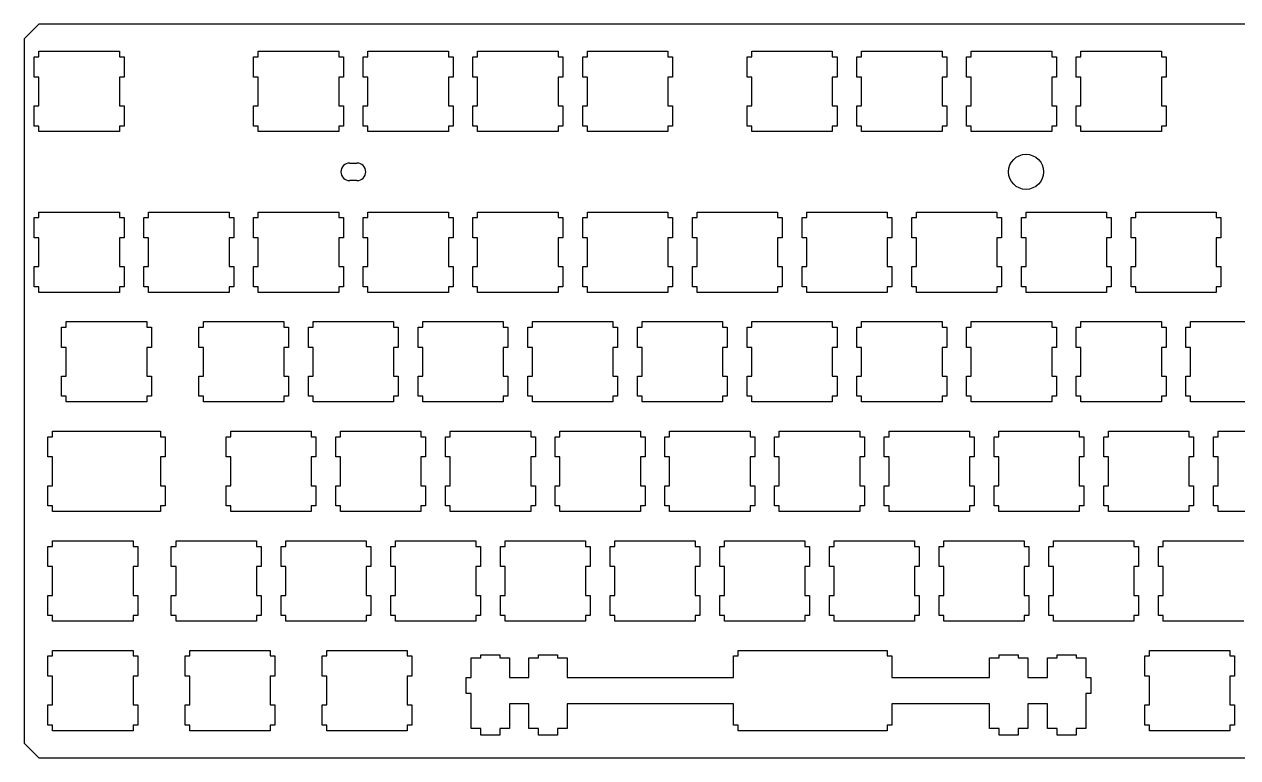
# Model space of a CAD drawing. Header units: inches. Extents: x -0.4 to 13.3, y 12 to 17.
# Drawn here: x -0.38 to 7.92, y 11.98 to 17 of the extents above; entities that cross this region are included whole.
import ezdxf

# ---------------------------------------------------------------- set-up
doc = ezdxf.new("R2010")
doc.units = ezdxf.units.IN
doc.layers.add('BLACK', color=1, linetype='CONTINUOUS')

msp = doc.modelspace()

# ---------------------------------------------------------------- linework, layer by layer
at = {"layer": 'BLACK'}
for p, q in [((-0.275, 16.995), (-0.375, 16.895)), ((13.225, 16.995), (-0.275, 16.995)), ((-0.375, 16.895), (-0.375, 12.075)), ((-0.307, 16.6336), (-0.307, 16.7714)), ((-0.307, 16.7714), (-0.275, 16.7714)), ((-0.275, 16.81), (0.275, 16.81)), ((-0.275, 16.7714), (-0.275, 16.81)), ((0.275, 16.81), (0.275, 16.7714)), ((0.275, 16.7714), (0.307, 16.7714)), ((0.307, 16.7714), (0.307, 16.6336)), ((1.193, 16.6336), (1.193, 16.7714)), ((1.193, 16.7714), (1.225, 16.7714)), ((1.225, 16.81), (1.775, 16.81)), ((1.225, 16.7714), (1.225, 16.81)), ((1.775, 16.81), (1.775, 16.7714)), ((1.775, 16.7714), (1.807, 16.7714)), ((1.807, 16.7714), (1.807, 16.6336)), ((1.943, 16.6336), (1.943, 16.7714)), ((1.943, 16.7714), (1.975, 16.7714)), ((1.975, 16.81), (2.525, 16.81)), ((1.975, 16.7714), (1.975, 16.81)), ((2.525, 16.81), (2.525, 16.7714)), ((2.525, 16.7714), (2.557, 16.7714)), ((2.557, 16.7714), (2.557, 16.6336)), ((2.693, 16.6336), (2.693, 16.7714)), ((2.693, 16.7714), (2.725, 16.7714)), ((2.725, 16.81), (3.275, 16.81)), ((2.725, 16.7714), (2.725, 16.81)), ((3.275, 16.81), (3.275, 16.7714)), ((3.275, 16.7714), (3.307, 16.7714)), ((3.307, 16.7714), (3.307, 16.6336)), ((3.443, 16.6336), (3.443, 16.7714)), ((3.443, 16.7714), (3.475, 16.7714)), ((3.475, 16.81), (4.025, 16.81)), ((3.475, 16.7714), (3.475, 16.81)), ((4.025, 16.81), (4.025, 16.7714)), ((4.025, 16.7714), (4.057, 16.7714)), ((4.057, 16.7714), (4.057, 16.6336)), ((4.568, 16.6336), (4.568, 16.7714)), ((4.568, 16.7714), (4.6, 16.7714)), ((4.6, 16.81), (5.15, 16.81)), ((4.6, 16.7714), (4.6, 16.81)), ((5.15, 16.81), (5.15, 16.7714)), ((5.15, 16.7714), (5.182, 16.7714)), ((5.182, 16.7714), (5.182, 16.6336)), ((5.318, 16.6336), (5.318, 16.7714)), ((5.318, 16.7714), (5.35, 16.7714)), ((5.35, 16.81), (5.9, 16.81)), ((5.35, 16.7714), (5.35, 16.81)), ((5.9, 16.81), (5.9, 16.7714)), ((5.9, 16.7714), (5.932, 16.7714)), ((5.932, 16.7714), (5.932, 16.6336)), ((6.068, 16.6336), (6.068, 16.7714)), ((6.068, 16.7714), (6.1, 16.7714)), ((6.1, 16.81), (6.65, 16.81)), ((6.1, 16.7714), (6.1, 16.81)), ((6.65, 16.81), (6.65, 16.7714)), ((6.65, 16.7714), (6.682, 16.7714)), ((6.682, 16.7714), (6.682, 16.6336)), ((6.818, 16.6336), (6.818, 16.7714)), ((6.818, 16.7714), (6.85, 16.7714)), ((6.85, 16.81), (7.4, 16.81)), ((6.85, 16.7714), (6.85, 16.81)), ((7.4, 16.81), (7.4, 16.7714)), ((7.4, 16.7714), (7.432, 16.7714)), ((7.432, 16.7714), (7.432, 16.6336)), ((-0.275, 16.6336), (-0.307, 16.6336)), ((-0.275, 16.4364), (-0.275, 16.6336)), ((0.307, 16.6336), (0.275, 16.6336)), ((0.275, 16.6336), (0.275, 16.4364)), ((1.225, 16.6336), (1.193, 16.6336)), ((1.225, 16.4364), (1.225, 16.6336)), ((1.807, 16.6336), (1.775, 16.6336)), ((1.775, 16.6336), (1.775, 16.4364)), ((1.975, 16.6336), (1.943, 16.6336)), ((1.975, 16.4364), (1.975, 16.6336)), ((2.557, 16.6336), (2.525, 16.6336)), ((2.525, 16.6336), (2.525, 16.4364)), ((2.725, 16.6336), (2.693, 16.6336)), ((2.725, 16.4364), (2.725, 16.6336)), ((3.307, 16.6336), (3.275, 16.6336)), ((3.275, 16.6336), (3.275, 16.4364)), ((3.475, 16.6336), (3.443, 16.6336)), ((3.475, 16.4364), (3.475, 16.6336)), ((4.057, 16.6336), (4.025, 16.6336)), ((4.025, 16.6336), (4.025, 16.4364)), ((4.6, 16.6336), (4.568, 16.6336)), ((4.6, 16.4364), (4.6, 16.6336)), ((5.182, 16.6336), (5.15, 16.6336)), ((5.15, 16.6336), (5.15, 16.4364)), ((5.35, 16.6336), (5.318, 16.6336)), ((5.35, 16.4364), (5.35, 16.6336)), ((5.932, 16.6336), (5.9, 16.6336)), ((5.9, 16.6336), (5.9, 16.4364)), ((6.1, 16.6336), (6.068, 16.6336)), ((6.1, 16.4364), (6.1, 16.6336)), ((6.682, 16.6336), (6.65, 16.6336)), ((6.65, 16.6336), (6.65, 16.4364)), ((6.85, 16.6336), (6.818, 16.6336)), ((6.85, 16.4364), (6.85, 16.6336)), ((7.432, 16.6336), (7.4, 16.6336)), ((7.4, 16.6336), (7.4, 16.4364)), ((-0.307, 16.2986), (-0.307, 16.4364)), ((-0.307, 16.4364), (-0.275, 16.4364)), ((0.275, 16.4364), (0.307, 16.4364)), ((0.307, 16.4364), (0.307, 16.2986)), ((1.193, 16.2986), (1.193, 16.4364)), ((1.193, 16.4364), (1.225, 16.4364)), ((1.775, 16.4364), (1.807, 16.4364)), ((1.807, 16.4364), (1.807, 16.2986)), ((1.943, 16.2986), (1.943, 16.4364)), ((1.943, 16.4364), (1.975, 16.4364)), ((2.525, 16.4364), (2.557, 16.4364)), ((2.557, 16.4364), (2.557, 16.2986)), ((2.693, 16.2986), (2.693, 16.4364)), ((2.693, 16.4364), (2.725, 16.4364)), ((3.275, 16.4364), (3.307, 16.4364)), ((3.307, 16.4364), (3.307, 16.2986)), ((3.443, 16.2986), (3.443, 16.4364)), ((3.443, 16.4364), (3.475, 16.4364)), ((4.025, 16.4364), (4.057, 16.4364)), ((4.057, 16.4364), (4.057, 16.2986)), ((4.568, 16.2986), (4.568, 16.4364)), ((4.568, 16.4364), (4.6, 16.4364)), ((5.15, 16.4364), (5.182, 16.4364)), ((5.182, 16.4364), (5.182, 16.2986)), ((5.318, 16.2986), (5.318, 16.4364)), ((5.318, 16.4364), (5.35, 16.4364)), ((5.9, 16.4364), (5.932, 16.4364)), ((5.932, 16.4364), (5.932, 16.2986)), ((6.068, 16.2986), (6.068, 16.4364)), ((6.068, 16.4364), (6.1, 16.4364)), ((6.65, 16.4364), (6.682, 16.4364)), ((6.682, 16.4364), (6.682, 16.2986)), ((6.818, 16.2986), (6.818, 16.4364)), ((6.818, 16.4364), (6.85, 16.4364)), ((7.4, 16.4364), (7.432, 16.4364)), ((7.432, 16.4364), (7.432, 16.2986)), ((-0.275, 16.2986), (-0.307, 16.2986)), ((-0.275, 16.26), (-0.275, 16.2986)), ((0.307, 16.2986), (0.275, 16.2986)), ((0.275, 16.2986), (0.275, 16.26)), ((1.225, 16.2986), (1.193, 16.2986)), ((1.225, 16.26), (1.225, 16.2986)), ((1.807, 16.2986), (1.775, 16.2986)), ((1.775, 16.2986), (1.775, 16.26)), ((1.975, 16.2986), (1.943, 16.2986)), ((1.975, 16.26), (1.975, 16.2986)), ((2.557, 16.2986), (2.525, 16.2986)), ((2.525, 16.2986), (2.525, 16.26)), ((2.725, 16.2986), (2.693, 16.2986)), ((2.725, 16.26), (2.725, 16.2986)), ((3.307, 16.2986), (3.275, 16.2986)), ((3.275, 16.2986), (3.275, 16.26)), ((3.475, 16.2986), (3.443, 16.2986)), ((3.475, 16.26), (3.475, 16.2986)), ((4.057, 16.2986), (4.025, 16.2986)), ((4.025, 16.2986), (4.025, 16.26)), ((4.6, 16.2986), (4.568, 16.2986)), ((4.6, 16.26), (4.6, 16.2986)), ((5.182, 16.2986), (5.15, 16.2986)), ((5.15, 16.2986), (5.15, 16.26)), ((5.35, 16.2986), (5.318, 16.2986)), ((5.35, 16.26), (5.35, 16.2986)), ((5.932, 16.2986), (5.9, 16.2986)), ((5.9, 16.2986), (5.9, 16.26)), ((6.1, 16.2986), (6.068, 16.2986)), ((6.1, 16.26), (6.1, 16.2986)), ((6.682, 16.2986), (6.65, 16.2986)), ((6.65, 16.2986), (6.65, 16.26)), ((6.85, 16.2986), (6.818, 16.2986)), ((6.85, 16.26), (6.85, 16.2986)), ((7.432, 16.2986), (7.4, 16.2986)), ((7.4, 16.2986), (7.4, 16.26)), ((0.275, 16.26), (-0.275, 16.26)), ((1.775, 16.26), (1.225, 16.26)), ((2.525, 16.26), (1.975, 16.26)), ((3.275, 16.26), (2.725, 16.26)), ((4.025, 16.26), (3.475, 16.26)), ((5.15, 16.26), (4.6, 16.26)), ((5.9, 16.26), (5.35, 16.26)), ((6.65, 16.26), (6.1, 16.26)), ((7.4, 16.26), (6.85, 16.26)), ((1.85, 16.045), (1.9, 16.045)), ((1.9, 15.925), (1.85, 15.925)), ((-0.275, 15.71), (0.275, 15.71)), ((-0.275, 15.6714), (-0.275, 15.71)), ((0.275, 15.71), (0.275, 15.6714)), ((0.475, 15.71), (1.025, 15.71)), ((0.475, 15.6714), (0.475, 15.71)), ((1.025, 15.71), (1.025, 15.6714)), ((1.225, 15.71), (1.775, 15.71)), ((1.225, 15.6714), (1.225, 15.71)), ((1.775, 15.71), (1.775, 15.6714)), ((1.975, 15.71), (2.525, 15.71)), ((1.975, 15.6714), (1.975, 15.71)), ((2.525, 15.71), (2.525, 15.6714)), ((2.725, 15.6714), (2.725, 15.71)), ((2.725, 15.71), (3.275, 15.71)), ((3.275, 15.71), (3.275, 15.6714)), ((3.475, 15.6714), (3.475, 15.71)), ((3.475, 15.71), (4.025, 15.71)), ((4.025, 15.71), (4.025, 15.6714)), ((4.225, 15.71), (4.775, 15.71)), ((4.225, 15.6714), (4.225, 15.71)), ((4.775, 15.71), (4.775, 15.6714)), ((4.975, 15.71), (5.525, 15.71)), ((4.975, 15.6714), (4.975, 15.71)), ((5.525, 15.71), (5.525, 15.6714)), ((5.725, 15.71), (6.275, 15.71)), ((5.725, 15.6714), (5.725, 15.71)), ((6.275, 15.71), (6.275, 15.6714)), ((6.475, 15.71), (7.025, 15.71)), ((6.475, 15.6714), (6.475, 15.71)), ((7.025, 15.71), (7.025, 15.6714)), ((7.225, 15.71), (7.775, 15.71)), ((7.225, 15.6714), (7.225, 15.71)), ((7.775, 15.71), (7.775, 15.6714)), ((-0.307, 15.5336), (-0.307, 15.6714)), ((-0.307, 15.6714), (-0.275, 15.6714)), ((0.275, 15.6714), (0.307, 15.6714)), ((0.307, 15.6714), (0.307, 15.5336)), ((0.443, 15.5336), (0.443, 15.6714)), ((0.443, 15.6714), (0.475, 15.6714)), ((1.025, 15.6714), (1.057, 15.6714)), ((1.057, 15.6714), (1.057, 15.5336)), ((1.193, 15.5336), (1.193, 15.6714)), ((1.193, 15.6714), (1.225, 15.6714)), ((1.775, 15.6714), (1.807, 15.6714)), ((1.807, 15.6714), (1.807, 15.5336)), ((1.943, 15.5336), (1.943, 15.6714)), ((1.943, 15.6714), (1.975, 15.6714)), ((2.525, 15.6714), (2.557, 15.6714)), ((2.557, 15.6714), (2.557, 15.5336)), ((2.693, 15.5336), (2.693, 15.6714)), ((2.693, 15.6714), (2.725, 15.6714)), ((3.275, 15.6714), (3.307, 15.6714)), ((3.307, 15.6714), (3.307, 15.5336)), ((3.443, 15.5336), (3.443, 15.6714)), ((3.443, 15.6714), (3.475, 15.6714)), ((4.025, 15.6714), (4.057, 15.6714)), ((4.057, 15.6714), (4.057, 15.5336)), ((4.193, 15.5336), (4.193, 15.6714)), ((4.193, 15.6714), (4.225, 15.6714)), ((4.775, 15.6714), (4.807, 15.6714)), ((4.807, 15.6714), (4.807, 15.5336)), ((4.943, 15.5336), (4.943, 15.6714)), ((4.943, 15.6714), (4.975, 15.6714)), ((5.525, 15.6714), (5.557, 15.6714)), ((5.557, 15.6714), (5.557, 15.5336)), ((5.693, 15.5336), (5.693, 15.6714)), ((5.693, 15.6714), (5.725, 15.6714)), ((6.275, 15.6714), (6.307, 15.6714)), ((6.307, 15.6714), (6.307, 15.5336)), ((6.443, 15.5336), (6.443, 15.6714)), ((6.443, 15.6714), (6.475, 15.6714)), ((7.025, 15.6714), (7.057, 15.6714)), ((7.057, 15.6714), (7.057, 15.5336)), ((7.193, 15.5336), (7.193, 15.6714)), ((7.193, 15.6714), (7.225, 15.6714)), ((7.775, 15.6714), (7.807, 15.6714)), ((7.807, 15.6714), (7.807, 15.5336)), ((-0.275, 15.5336), (-0.307, 15.5336)), ((-0.275, 15.3364), (-0.275, 15.5336)), ((0.307, 15.5336), (0.275, 15.5336)), ((0.275, 15.5336), (0.275, 15.3364)), ((0.475, 15.5336), (0.443, 15.5336)), ((0.475, 15.3364), (0.475, 15.5336)), ((1.057, 15.5336), (1.025, 15.5336)), ((1.025, 15.5336), (1.025, 15.3364)), ((1.225, 15.5336), (1.193, 15.5336)), ((1.225, 15.3364), (1.225, 15.5336)), ((1.807, 15.5336), (1.775, 15.5336)), ((1.775, 15.5336), (1.775, 15.3364)), ((1.975, 15.5336), (1.943, 15.5336)), ((1.975, 15.3364), (1.975, 15.5336)), ((2.557, 15.5336), (2.525, 15.5336)), ((2.525, 15.5336), (2.525, 15.3364)), ((2.725, 15.5336), (2.693, 15.5336)), ((2.725, 15.3364), (2.725, 15.5336)), ((3.307, 15.5336), (3.275, 15.5336)), ((3.275, 15.5336), (3.275, 15.3364)), ((3.475, 15.5336), (3.443, 15.5336)), ((3.475, 15.3364), (3.475, 15.5336)), ((4.057, 15.5336), (4.025, 15.5336)), ((4.025, 15.5336), (4.025, 15.3364)), ((4.225, 15.5336), (4.193, 15.5336)), ((4.225, 15.3364), (4.225, 15.5336)), ((4.807, 15.5336), (4.775, 15.5336)), ((4.775, 15.5336), (4.775, 15.3364)), ((4.975, 15.5336), (4.943, 15.5336)), ((4.975, 15.3364), (4.975, 15.5336)), ((5.557, 15.5336), (5.525, 15.5336)), ((5.525, 15.5336), (5.525, 15.3364)), ((5.725, 15.5336), (5.693, 15.5336)), ((5.725, 15.3364), (5.725, 15.5336)), ((6.307, 15.5336), (6.275, 15.5336)), ((6.275, 15.5336), (6.275, 15.3364)), ((6.475, 15.5336), (6.443, 15.5336)), ((6.475, 15.3364), (6.475, 15.5336)), ((7.057, 15.5336), (7.025, 15.5336)), ((7.025, 15.5336), (7.025, 15.3364)), ((7.225, 15.5336), (7.193, 15.5336)), ((7.225, 15.3364), (7.225, 15.5336)), ((7.807, 15.5336), (7.775, 15.5336)), ((7.775, 15.5336), (7.775, 15.3364)), ((-0.307, 15.1986), (-0.307, 15.3364)), ((-0.307, 15.3364), (-0.275, 15.3364)), ((0.275, 15.3364), (0.307, 15.3364)), ((0.307, 15.3364), (0.307, 15.1986)), ((0.443, 15.1986), (0.443, 15.3364)), ((0.443, 15.3364), (0.475, 15.3364)), ((1.025, 15.3364), (1.057, 15.3364)), ((1.057, 15.3364), (1.057, 15.1986)), ((1.193, 15.1986), (1.193, 15.3364)), ((1.193, 15.3364), (1.225, 15.3364)), ((1.775, 15.3364), (1.807, 15.3364)), ((1.807, 15.3364), (1.807, 15.1986)), ((1.943, 15.1986), (1.943, 15.3364)), ((1.943, 15.3364), (1.975, 15.3364)), ((2.525, 15.3364), (2.557, 15.3364)), ((2.557, 15.3364), (2.557, 15.1986)), ((2.693, 15.1986), (2.693, 15.3364)), ((2.693, 15.3364), (2.725, 15.3364)), ((3.275, 15.3364), (3.307, 15.3364)), ((3.307, 15.3364), (3.307, 15.1986)), ((3.443, 15.1986), (3.443, 15.3364)), ((3.443, 15.3364), (3.475, 15.3364)), ((4.025, 15.3364), (4.057, 15.3364)), ((4.057, 15.3364), (4.057, 15.1986)), ((4.193, 15.1986), (4.193, 15.3364)), ((4.193, 15.3364), (4.225, 15.3364)), ((4.775, 15.3364), (4.807, 15.3364)), ((4.807, 15.3364), (4.807, 15.1986)), ((4.943, 15.1986), (4.943, 15.3364)), ((4.943, 15.3364), (4.975, 15.3364)), ((5.525, 15.3364), (5.557, 15.3364)), ((5.557, 15.3364), (5.557, 15.1986)), ((5.693, 15.1986), (5.693, 15.3364)), ((5.693, 15.3364), (5.725, 15.3364)), ((6.275, 15.3364), (6.307, 15.3364)), ((6.307, 15.3364), (6.307, 15.1986)), ((6.443, 15.1986), (6.443, 15.3364)), ((6.443, 15.3364), (6.475, 15.3364)), ((7.025, 15.3364), (7.057, 15.3364)), ((7.057, 15.3364), (7.057, 15.1986)), ((7.193, 15.1986), (7.193, 15.3364)), ((7.193, 15.3364), (7.225, 15.3364)), ((7.775, 15.3364), (7.807, 15.3364)), ((7.807, 15.3364), (7.807, 15.1986)), ((-0.275, 15.1986), (-0.307, 15.1986)), ((-0.275, 15.16), (-0.275, 15.1986)), ((0.307, 15.1986), (0.275, 15.1986)), ((0.275, 15.1986), (0.275, 15.16)), ((0.475, 15.1986), (0.443, 15.1986)), ((0.475, 15.16), (0.475, 15.1986)), ((1.057, 15.1986), (1.025, 15.1986)), ((1.025, 15.1986), (1.025, 15.16)), ((1.225, 15.1986), (1.193, 15.1986)), ((1.225, 15.16), (1.225, 15.1986)), ((1.807, 15.1986), (1.775, 15.1986)), ((1.775, 15.1986), (1.775, 15.16)), ((1.975, 15.1986), (1.943, 15.1986)), ((1.975, 15.16), (1.975, 15.1986)), ((2.557, 15.1986), (2.525, 15.1986)), ((2.525, 15.1986), (2.525, 15.16)), ((2.725, 15.1986), (2.693, 15.1986)), ((2.725, 15.16), (2.725, 15.1986)), ((3.307, 15.1986), (3.275, 15.1986)), ((3.275, 15.1986), (3.275, 15.16)), ((3.475, 15.1986), (3.443, 15.1986)), ((3.475, 15.16), (3.475, 15.1986)), ((4.057, 15.1986), (4.025, 15.1986)), ((4.025, 15.1986), (4.025, 15.16)), ((4.225, 15.1986), (4.193, 15.1986)), ((4.225, 15.16), (4.225, 15.1986)), ((4.807, 15.1986), (4.775, 15.1986)), ((4.775, 15.1986), (4.775, 15.16)), ((4.975, 15.1986), (4.943, 15.1986)), ((4.975, 15.16), (4.975, 15.1986)), ((5.557, 15.1986), (5.525, 15.1986)), ((5.525, 15.1986), (5.525, 15.16)), ((5.725, 15.1986), (5.693, 15.1986)), ((5.725, 15.16), (5.725, 15.1986)), ((6.307, 15.1986), (6.275, 15.1986)), ((6.275, 15.1986), (6.275, 15.16)), ((6.475, 15.1986), (6.443, 15.1986)), ((6.475, 15.16), (6.475, 15.1986)), ((7.057, 15.1986), (7.025, 15.1986)), ((7.025, 15.1986), (7.025, 15.16)), ((7.225, 15.1986), (7.193, 15.1986)), ((7.225, 15.16), (7.225, 15.1986)), ((7.807, 15.1986), (7.775, 15.1986)), ((7.775, 15.1986), (7.775, 15.16)), ((0.275, 15.16), (-0.275, 15.16)), ((1.025, 15.16), (0.475, 15.16)), ((1.775, 15.16), (1.225, 15.16)), ((2.525, 15.16), (1.975, 15.16)), ((3.275, 15.16), (2.725, 15.16)), ((4.025, 15.16), (3.475, 15.16)), ((4.775, 15.16), (4.225, 15.16)), ((5.525, 15.16), (4.975, 15.16)), ((6.275, 15.16), (5.725, 15.16)), ((7.025, 15.16), (6.475, 15.16)), ((7.775, 15.16), (7.225, 15.16)), ((-0.0875, 14.96), (0.4625, 14.96)), ((-0.0875, 14.9214), (-0.0875, 14.96)), ((0.4625, 14.96), (0.4625, 14.9214)), ((0.85, 14.96), (1.4, 14.96)), ((0.85, 14.9214), (0.85, 14.96)), ((1.4, 14.96), (1.4, 14.9214)), ((1.6, 14.96), (2.15, 14.96)), ((1.6, 14.9214), (1.6, 14.96)), ((2.15, 14.96), (2.15, 14.9214)), ((2.35, 14.96), (2.9, 14.96)), ((2.35, 14.9214), (2.35, 14.96)), ((2.9, 14.96), (2.9, 14.9214)), ((3.1, 14.96), (3.65, 14.96)), ((3.1, 14.9214), (3.1, 14.96)), ((3.65, 14.96), (3.65, 14.9214)), ((3.85, 14.96), (4.4, 14.96)), ((3.85, 14.9214), (3.85, 14.96)), ((4.4, 14.96), (4.4, 14.9214)), ((4.6, 14.96), (5.15, 14.96)), ((4.6, 14.9214), (4.6, 14.96)), ((5.15, 14.96), (5.15, 14.9214)), ((5.35, 14.96), (5.9, 14.96)), ((5.35, 14.9214), (5.35, 14.96)), ((5.9, 14.96), (5.9, 14.9214)), ((6.1, 14.96), (6.65, 14.96)), ((6.1, 14.9214), (6.1, 14.96)), ((6.65, 14.96), (6.65, 14.9214)), ((6.85, 14.96), (7.4, 14.96)), ((6.85, 14.9214), (6.85, 14.96)), ((7.4, 14.96), (7.4, 14.9214)), ((7.6, 14.96), (8.15, 14.96)), ((7.6, 14.9214), (7.6, 14.96)), ((-0.1195, 14.7836), (-0.1195, 14.9214)), ((-0.1195, 14.9214), (-0.0875, 14.9214)), ((0.4625, 14.9214), (0.4945, 14.9214)), ((0.4945, 14.9214), (0.4945, 14.7836)), ((0.818, 14.7836), (0.818, 14.9214)), ((0.818, 14.9214), (0.85, 14.9214)), ((1.4, 14.9214), (1.432, 14.9214)), ((1.432, 14.9214), (1.432, 14.7836)), ((1.568, 14.7836), (1.568, 14.9214)), ((1.568, 14.9214), (1.6, 14.9214)), ((2.15, 14.9214), (2.182, 14.9214)), ((2.182, 14.9214), (2.182, 14.7836)), ((2.318, 14.7836), (2.318, 14.9214)), ((2.318, 14.9214), (2.35, 14.9214)), ((2.9, 14.9214), (2.932, 14.9214)), ((2.932, 14.9214), (2.932, 14.7836)), ((3.068, 14.7836), (3.068, 14.9214)), ((3.068, 14.9214), (3.1, 14.9214)), ((3.65, 14.9214), (3.682, 14.9214)), ((3.682, 14.9214), (3.682, 14.7836)), ((3.818, 14.7836), (3.818, 14.9214)), ((3.818, 14.9214), (3.85, 14.9214)), ((4.4, 14.9214), (4.432, 14.9214)), ((4.432, 14.9214), (4.432, 14.7836)), ((4.568, 14.7836), (4.568, 14.9214)), ((4.568, 14.9214), (4.6, 14.9214)), ((5.15, 14.9214), (5.182, 14.9214)), ((5.182, 14.9214), (5.182, 14.7836)), ((5.318, 14.7836), (5.318, 14.9214)), ((5.318, 14.9214), (5.35, 14.9214)), ((5.9, 14.9214), (5.932, 14.9214)), ((5.932, 14.9214), (5.932, 14.7836)), ((6.068, 14.7836), (6.068, 14.9214)), ((6.068, 14.9214), (6.1, 14.9214)), ((6.65, 14.9214), (6.682, 14.9214)), ((6.682, 14.9214), (6.682, 14.7836)), ((6.818, 14.7836), (6.818, 14.9214)), ((6.818, 14.9214), (6.85, 14.9214)), ((7.4, 14.9214), (7.432, 14.9214)), ((7.432, 14.9214), (7.432, 14.7836)), ((7.568, 14.7836), (7.568, 14.9214)), ((7.568, 14.9214), (7.6, 14.9214)), ((-0.0875, 14.7836), (-0.1195, 14.7836)), ((-0.0875, 14.5864), (-0.0875, 14.7836)), ((0.4945, 14.7836), (0.4625, 14.7836)), ((0.4625, 14.7836), (0.4625, 14.5864)), ((0.85, 14.7836), (0.818, 14.7836)), ((0.85, 14.5864), (0.85, 14.7836)), ((1.432, 14.7836), (1.4, 14.7836)), ((1.4, 14.7836), (1.4, 14.5864)), ((1.6, 14.7836), (1.568, 14.7836)), ((1.6, 14.5864), (1.6, 14.7836)), ((2.182, 14.7836), (2.15, 14.7836)), ((2.15, 14.7836), (2.15, 14.5864)), ((2.35, 14.7836), (2.318, 14.7836)), ((2.35, 14.5864), (2.35, 14.7836)), ((2.932, 14.7836), (2.9, 14.7836)), ((2.9, 14.7836), (2.9, 14.5864)), ((3.1, 14.7836), (3.068, 14.7836)), ((3.1, 14.5864), (3.1, 14.7836)), ((3.682, 14.7836), (3.65, 14.7836)), ((3.65, 14.7836), (3.65, 14.5864)), ((3.85, 14.7836), (3.818, 14.7836)), ((3.85, 14.5864), (3.85, 14.7836)), ((4.432, 14.7836), (4.4, 14.7836)), ((4.4, 14.7836), (4.4, 14.5864)), ((4.6, 14.7836), (4.568, 14.7836)), ((4.6, 14.5864), (4.6, 14.7836)), ((5.182, 14.7836), (5.15, 14.7836)), ((5.15, 14.7836), (5.15, 14.5864)), ((5.35, 14.7836), (5.318, 14.7836)), ((5.35, 14.5864), (5.35, 14.7836)), ((5.932, 14.7836), (5.9, 14.7836)), ((5.9, 14.7836), (5.9, 14.5864)), ((6.1, 14.7836), (6.068, 14.7836)), ((6.1, 14.5864), (6.1, 14.7836)), ((6.682, 14.7836), (6.65, 14.7836)), ((6.65, 14.7836), (6.65, 14.5864)), ((6.85, 14.7836), (6.818, 14.7836)), ((6.85, 14.5864), (6.85, 14.7836)), ((7.432, 14.7836), (7.4, 14.7836)), ((7.4, 14.7836), (7.4, 14.5864)), ((7.6, 14.7836), (7.568, 14.7836)), ((7.6, 14.5864), (7.6, 14.7836)), ((-0.1195, 14.4486), (-0.1195, 14.5864)), ((-0.1195, 14.5864), (-0.0875, 14.5864)), ((0.4625, 14.5864), (0.4945, 14.5864)), ((0.4945, 14.5864), (0.4945, 14.4486)), ((0.818, 14.4486), (0.818, 14.5864)), ((0.818, 14.5864), (0.85, 14.5864)), ((1.4, 14.5864), (1.432, 14.5864)), ((1.432, 14.5864), (1.432, 14.4486)), ((1.568, 14.4486), (1.568, 14.5864)), ((1.568, 14.5864), (1.6, 14.5864)), ((2.15, 14.5864), (2.182, 14.5864)), ((2.182, 14.5864), (2.182, 14.4486)), ((2.318, 14.4486), (2.318, 14.5864)), ((2.318, 14.5864), (2.35, 14.5864)), ((2.9, 14.5864), (2.932, 14.5864)), ((2.932, 14.5864), (2.932, 14.4486)), ((3.068, 14.4486), (3.068, 14.5864)), ((3.068, 14.5864), (3.1, 14.5864)), ((3.65, 14.5864), (3.682, 14.5864)), ((3.682, 14.5864), (3.682, 14.4486)), ((3.818, 14.4486), (3.818, 14.5864)), ((3.818, 14.5864), (3.85, 14.5864)), ((4.4, 14.5864), (4.432, 14.5864)), ((4.432, 14.5864), (4.432, 14.4486)), ((4.568, 14.4486), (4.568, 14.5864)), ((4.568, 14.5864), (4.6, 14.5864)), ((5.15, 14.5864), (5.182, 14.5864)), ((5.182, 14.5864), (5.182, 14.4486)), ((5.318, 14.4486), (5.318, 14.5864)), ((5.318, 14.5864), (5.35, 14.5864)), ((5.9, 14.5864), (5.932, 14.5864)), ((5.932, 14.5864), (5.932, 14.4486)), ((6.068, 14.4486), (6.068, 14.5864)), ((6.068, 14.5864), (6.1, 14.5864)), ((6.65, 14.5864), (6.682, 14.5864)), ((6.682, 14.5864), (6.682, 14.4486)), ((6.818, 14.4486), (6.818, 14.5864)), ((6.818, 14.5864), (6.85, 14.5864)), ((7.4, 14.5864), (7.432, 14.5864)), ((7.432, 14.5864), (7.432, 14.4486)), ((7.568, 14.4486), (7.568, 14.5864)), ((7.568, 14.5864), (7.6, 14.5864)), ((-0.0875, 14.4486), (-0.1195, 14.4486)), ((-0.0875, 14.41), (-0.0875, 14.4486)), ((0.4945, 14.4486), (0.4625, 14.4486)), ((0.4625, 14.4486), (0.4625, 14.41)), ((0.85, 14.4486), (0.818, 14.4486)), ((0.85, 14.41), (0.85, 14.4486)), ((1.432, 14.4486), (1.4, 14.4486)), ((1.4, 14.4486), (1.4, 14.41)), ((1.6, 14.4486), (1.568, 14.4486)), ((1.6, 14.41), (1.6, 14.4486)), ((2.182, 14.4486), (2.15, 14.4486)), ((2.15, 14.4486), (2.15, 14.41)), ((2.35, 14.4486), (2.318, 14.4486)), ((2.35, 14.41), (2.35, 14.4486)), ((2.932, 14.4486), (2.9, 14.4486)), ((2.9, 14.4486), (2.9, 14.41)), ((3.1, 14.4486), (3.068, 14.4486)), ((3.1, 14.41), (3.1, 14.4486)), ((3.682, 14.4486), (3.65, 14.4486)), ((3.65, 14.4486), (3.65, 14.41)), ((3.85, 14.4486), (3.818, 14.4486)), ((3.85, 14.41), (3.85, 14.4486)), ((4.432, 14.4486), (4.4, 14.4486)), ((4.4, 14.4486), (4.4, 14.41)), ((4.6, 14.4486), (4.568, 14.4486)), ((4.6, 14.41), (4.6, 14.4486)), ((5.182, 14.4486), (5.15, 14.4486)), ((5.15, 14.4486), (5.15, 14.41)), ((5.35, 14.4486), (5.318, 14.4486)), ((5.35, 14.41), (5.35, 14.4486)), ((5.932, 14.4486), (5.9, 14.4486)), ((5.9, 14.4486), (5.9, 14.41)), ((6.1, 14.4486), (6.068, 14.4486)), ((6.1, 14.41), (6.1, 14.4486)), ((6.682, 14.4486), (6.65, 14.4486)), ((6.65, 14.4486), (6.65, 14.41)), ((6.85, 14.4486), (6.818, 14.4486)), ((6.85, 14.41), (6.85, 14.4486)), ((7.432, 14.4486), (7.4, 14.4486)), ((7.4, 14.4486), (7.4, 14.41)), ((7.6, 14.4486), (7.568, 14.4486)), ((7.6, 14.41), (7.6, 14.4486)), ((0.4625, 14.41), (-0.0875, 14.41)), ((1.4, 14.41), (0.85, 14.41)), ((2.15, 14.41), (1.6, 14.41)), ((2.9, 14.41), (2.35, 14.41)), ((3.65, 14.41), (3.1, 14.41)), ((4.4, 14.41), (3.85, 14.41)), ((5.15, 14.41), (4.6, 14.41)), ((5.9, 14.41), (5.35, 14.41)), ((6.65, 14.41), (6.1, 14.41)), ((7.4, 14.41), (6.85, 14.41)), ((8.15, 14.41), (7.6, 14.41)), ((-0.1812, 14.21), (0.5563, 14.21)), ((-0.1812, 14.1714), (-0.1812, 14.21)), ((0.5563, 14.21), (0.5563, 14.1714)), ((1.0375, 14.21), (1.5875, 14.21)), ((1.0375, 14.1714), (1.0375, 14.21)), ((1.5875, 14.21), (1.5875, 14.1714)), ((1.7875, 14.21), (2.3375, 14.21)), ((1.7875, 14.1714), (1.7875, 14.21)), ((2.3375, 14.21), (2.3375, 14.1714)), ((2.5375, 14.21), (3.0875, 14.21)), ((2.5375, 14.1714), (2.5375, 14.21)), ((3.0875, 14.21), (3.0875, 14.1714)), ((3.2875, 14.21), (3.8375, 14.21)), ((3.2875, 14.1714), (3.2875, 14.21)), ((3.8375, 14.21), (3.8375, 14.1714)), ((4.0375, 14.21), (4.5875, 14.21)), ((4.0375, 14.1714), (4.0375, 14.21)), ((4.5875, 14.21), (4.5875, 14.1714)), ((4.7875, 14.21), (5.3375, 14.21)), ((4.7875, 14.1714), (4.7875, 14.21)), ((5.3375, 14.21), (5.3375, 14.1714)), ((5.5375, 14.21), (6.0875, 14.21)), ((5.5375, 14.1714), (5.5375, 14.21)), ((6.0875, 14.21), (6.0875, 14.1714)), ((6.2875, 14.21), (6.8375, 14.21)), ((6.2875, 14.1714), (6.2875, 14.21)), ((6.8375, 14.21), (6.8375, 14.1714)), ((7.0375, 14.21), (7.5875, 14.21)), ((7.0375, 14.1714), (7.0375, 14.21)), ((7.5875, 14.21), (7.5875, 14.1714)), ((7.7875, 14.21), (8.3375, 14.21)), ((7.7875, 14.1714), (7.7875, 14.21)), ((-0.2132, 14.0336), (-0.2132, 14.1714)), ((-0.2132, 14.1714), (-0.1812, 14.1714)), ((0.5563, 14.1714), (0.5883, 14.1714)), ((0.5883, 14.1714), (0.5883, 14.0336)), ((1.0055, 14.0336), (1.0055, 14.1714)), ((1.0055, 14.1714), (1.0375, 14.1714)), ((1.5875, 14.1714), (1.6195, 14.1714)), ((1.6195, 14.1714), (1.6195, 14.0336)), ((1.7555, 14.0336), (1.7555, 14.1714)), ((1.7555, 14.1714), (1.7875, 14.1714)), ((2.3375, 14.1714), (2.3695, 14.1714)), ((2.3695, 14.1714), (2.3695, 14.0336)), ((2.5055, 14.0336), (2.5055, 14.1714)), ((2.5055, 14.1714), (2.5375, 14.1714)), ((3.0875, 14.1714), (3.1195, 14.1714)), ((3.1195, 14.1714), (3.1195, 14.0336)), ((3.2555, 14.0336), (3.2555, 14.1714)), ((3.2555, 14.1714), (3.2875, 14.1714)), ((3.8375, 14.1714), (3.8695, 14.1714)), ((3.8695, 14.1714), (3.8695, 14.0336)), ((4.0055, 14.0336), (4.0055, 14.1714)), ((4.0055, 14.1714), (4.0375, 14.1714)), ((4.5875, 14.1714), (4.6195, 14.1714)), ((4.6195, 14.1714), (4.6195, 14.0336)), ((4.7555, 14.0336), (4.7555, 14.1714)), ((4.7555, 14.1714), (4.7875, 14.1714)), ((5.3375, 14.1714), (5.3695, 14.1714)), ((5.3695, 14.1714), (5.3695, 14.0336)), ((5.5055, 14.0336), (5.5055, 14.1714)), ((5.5055, 14.1714), (5.5375, 14.1714)), ((6.0875, 14.1714), (6.1195, 14.1714)), ((6.1195, 14.1714), (6.1195, 14.0336)), ((6.2555, 14.0336), (6.2555, 14.1714)), ((6.2555, 14.1714), (6.2875, 14.1714)), ((6.8375, 14.1714), (6.8695, 14.1714)), ((6.8695, 14.1714), (6.8695, 14.0336)), ((7.0055, 14.0336), (7.0055, 14.1714)), ((7.0055, 14.1714), (7.0375, 14.1714)), ((7.5875, 14.1714), (7.6195, 14.1714)), ((7.6195, 14.1714), (7.6195, 14.0336)), ((7.7555, 14.0336), (7.7555, 14.1714)), ((7.7555, 14.1714), (7.7875, 14.1714)), ((-0.1812, 14.0336), (-0.2132, 14.0336)), ((-0.1812, 13.8364), (-0.1812, 14.0336)), ((0.5883, 14.0336), (0.5563, 14.0336)), ((0.5563, 14.0336), (0.5563, 13.8364)), ((1.0375, 14.0336), (1.0055, 14.0336)), ((1.0375, 13.8364), (1.0375, 14.0336)), ((1.6195, 14.0336), (1.5875, 14.0336)), ((1.5875, 14.0336), (1.5875, 13.8364)), ((1.7875, 14.0336), (1.7555, 14.0336)), ((1.7875, 13.8364), (1.7875, 14.0336)), ((2.3695, 14.0336), (2.3375, 14.0336)), ((2.3375, 14.0336), (2.3375, 13.8364)), ((2.5375, 14.0336), (2.5055, 14.0336)), ((2.5375, 13.8364), (2.5375, 14.0336)), ((3.1195, 14.0336), (3.0875, 14.0336)), ((3.0875, 14.0336), (3.0875, 13.8364)), ((3.2875, 14.0336), (3.2555, 14.0336)), ((3.2875, 13.8364), (3.2875, 14.0336)), ((3.8695, 14.0336), (3.8375, 14.0336)), ((3.8375, 14.0336), (3.8375, 13.8364)), ((4.0375, 14.0336), (4.0055, 14.0336)), ((4.0375, 13.8364), (4.0375, 14.0336)), ((4.6195, 14.0336), (4.5875, 14.0336)), ((4.5875, 14.0336), (4.5875, 13.8364)), ((4.7875, 14.0336), (4.7555, 14.0336)), ((4.7875, 13.8364), (4.7875, 14.0336)), ((5.3695, 14.0336), (5.3375, 14.0336)), ((5.3375, 14.0336), (5.3375, 13.8364)), ((5.5375, 14.0336), (5.5055, 14.0336)), ((5.5375, 13.8364), (5.5375, 14.0336)), ((6.1195, 14.0336), (6.0875, 14.0336)), ((6.0875, 14.0336), (6.0875, 13.8364)), ((6.2875, 14.0336), (6.2555, 14.0336)), ((6.2875, 13.8364), (6.2875, 14.0336)), ((6.8695, 14.0336), (6.8375, 14.0336)), ((6.8375, 14.0336), (6.8375, 13.8364)), ((7.0375, 14.0336), (7.0055, 14.0336)), ((7.0375, 13.8364), (7.0375, 14.0336)), ((7.6195, 14.0336), (7.5875, 14.0336)), ((7.5875, 14.0336), (7.5875, 13.8364)), ((7.7875, 14.0336), (7.7555, 14.0336)), ((7.7875, 13.8364), (7.7875, 14.0336)), ((-0.2132, 13.6986), (-0.2132, 13.8364)), ((-0.2132, 13.8364), (-0.1812, 13.8364)), ((0.5563, 13.8364), (0.5883, 13.8364)), ((0.5883, 13.8364), (0.5883, 13.6986)), ((1.0055, 13.6986), (1.0055, 13.8364)), ((1.0055, 13.8364), (1.0375, 13.8364)), ((1.5875, 13.8364), (1.6195, 13.8364)), ((1.6195, 13.8364), (1.6195, 13.6986)), ((1.7555, 13.6986), (1.7555, 13.8364)), ((1.7555, 13.8364), (1.7875, 13.8364)), ((2.3375, 13.8364), (2.3695, 13.8364)), ((2.3695, 13.8364), (2.3695, 13.6986)), ((2.5055, 13.6986), (2.5055, 13.8364)), ((2.5055, 13.8364), (2.5375, 13.8364)), ((3.0875, 13.8364), (3.1195, 13.8364)), ((3.1195, 13.8364), (3.1195, 13.6986)), ((3.2555, 13.6986), (3.2555, 13.8364)), ((3.2555, 13.8364), (3.2875, 13.8364)), ((3.8375, 13.8364), (3.8695, 13.8364)), ((3.8695, 13.8364), (3.8695, 13.6986)), ((4.0055, 13.6986), (4.0055, 13.8364)), ((4.0055, 13.8364), (4.0375, 13.8364)), ((4.5875, 13.8364), (4.6195, 13.8364)), ((4.6195, 13.8364), (4.6195, 13.6986)), ((4.7555, 13.6986), (4.7555, 13.8364)), ((4.7555, 13.8364), (4.7875, 13.8364)), ((5.3375, 13.8364), (5.3695, 13.8364)), ((5.3695, 13.8364), (5.3695, 13.6986)), ((5.5055, 13.6986), (5.5055, 13.8364)), ((5.5055, 13.8364), (5.5375, 13.8364)), ((6.0875, 13.8364), (6.1195, 13.8364)), ((6.1195, 13.8364), (6.1195, 13.6986)), ((6.2555, 13.6986), (6.2555, 13.8364)), ((6.2555, 13.8364), (6.2875, 13.8364)), ((6.8375, 13.8364), (6.8695, 13.8364)), ((6.8695, 13.8364), (6.8695, 13.6986)), ((7.0055, 13.6986), (7.0055, 13.8364)), ((7.0055, 13.8364), (7.0375, 13.8364)), ((7.5875, 13.8364), (7.6195, 13.8364)), ((7.6195, 13.8364), (7.6195, 13.6986)), ((7.7555, 13.6986), (7.7555, 13.8364)), ((7.7555, 13.8364), (7.7875, 13.8364)), ((-0.1812, 13.6986), (-0.2132, 13.6986)), ((-0.1812, 13.66), (-0.1812, 13.6986)), ((0.5883, 13.6986), (0.5563, 13.6986)), ((0.5563, 13.6986), (0.5563, 13.66)), ((1.0375, 13.6986), (1.0055, 13.6986)), ((1.0375, 13.66), (1.0375, 13.6986)), ((1.6195, 13.6986), (1.5875, 13.6986)), ((1.5875, 13.6986), (1.5875, 13.66)), ((1.7875, 13.6986), (1.7555, 13.6986)), ((1.7875, 13.66), (1.7875, 13.6986)), ((2.3695, 13.6986), (2.3375, 13.6986)), ((2.3375, 13.6986), (2.3375, 13.66)), ((2.5375, 13.6986), (2.5055, 13.6986)), ((2.5375, 13.66), (2.5375, 13.6986)), ((3.1195, 13.6986), (3.0875, 13.6986)), ((3.0875, 13.6986), (3.0875, 13.66)), ((3.2875, 13.6986), (3.2555, 13.6986)), ((3.2875, 13.66), (3.2875, 13.6986)), ((3.8695, 13.6986), (3.8375, 13.6986)), ((3.8375, 13.6986), (3.8375, 13.66)), ((4.0375, 13.6986), (4.0055, 13.6986)), ((4.0375, 13.66), (4.0375, 13.6986)), ((4.6195, 13.6986), (4.5875, 13.6986)), ((4.5875, 13.6986), (4.5875, 13.66)), ((4.7875, 13.6986), (4.7555, 13.6986)), ((4.7875, 13.66), (4.7875, 13.6986)), ((5.3695, 13.6986), (5.3375, 13.6986)), ((5.3375, 13.6986), (5.3375, 13.66)), ((5.5375, 13.6986), (5.5055, 13.6986)), ((5.5375, 13.66), (5.5375, 13.6986)), ((6.1195, 13.6986), (6.0875, 13.6986)), ((6.0875, 13.6986), (6.0875, 13.66)), ((6.2875, 13.6986), (6.2555, 13.6986)), ((6.2875, 13.66), (6.2875, 13.6986)), ((6.8695, 13.6986), (6.8375, 13.6986)), ((6.8375, 13.6986), (6.8375, 13.66)), ((7.0375, 13.6986), (7.0055, 13.6986)), ((7.0375, 13.66), (7.0375, 13.6986)), ((7.6195, 13.6986), (7.5875, 13.6986)), ((7.5875, 13.6986), (7.5875, 13.66)), ((7.7875, 13.6986), (7.7555, 13.6986)), ((7.7875, 13.66), (7.7875, 13.6986)), ((0.5563, 13.66), (-0.1812, 13.66)), ((1.5875, 13.66), (1.0375, 13.66)), ((2.3375, 13.66), (1.7875, 13.66)), ((3.0875, 13.66), (2.5375, 13.66)), ((3.8375, 13.66), (3.2875, 13.66)), ((4.5875, 13.66), (4.0375, 13.66)), ((5.3375, 13.66), (4.7875, 13.66)), ((6.0875, 13.66), (5.5375, 13.66)), ((6.8375, 13.66), (6.2875, 13.66)), ((7.5875, 13.66), (7.0375, 13.66)), ((8.3375, 13.66), (7.7875, 13.66)), ((-0.1812, 13.46), (0.3688, 13.46)), ((-0.1812, 13.4214), (-0.1812, 13.46)), ((0.3688, 13.46), (0.3688, 13.4214)), ((0.6625, 13.46), (1.2125, 13.46)), ((0.6625, 13.4214), (0.6625, 13.46)), ((1.2125, 13.46), (1.2125, 13.4214)), ((1.4125, 13.46), (1.9625, 13.46)), ((1.4125, 13.4214), (1.4125, 13.46)), ((1.9625, 13.46), (1.9625, 13.4214)), ((2.1625, 13.46), (2.7125, 13.46)), ((2.1625, 13.4214), (2.1625, 13.46)), ((2.7125, 13.46), (2.7125, 13.4214)), ((2.9125, 13.46), (3.4625, 13.46)), ((2.9125, 13.4214), (2.9125, 13.46)), ((3.4625, 13.46), (3.4625, 13.4214)), ((3.6625, 13.46), (4.2125, 13.46)), ((3.6625, 13.4214), (3.6625, 13.46)), ((4.2125, 13.46), (4.2125, 13.4214)), ((4.4125, 13.46), (4.9625, 13.46)), ((4.4125, 13.4214), (4.4125, 13.46)), ((4.9625, 13.46), (4.9625, 13.4214)), ((5.1625, 13.46), (5.7125, 13.46)), ((5.1625, 13.4214), (5.1625, 13.46)), ((5.7125, 13.46), (5.7125, 13.4214)), ((5.9125, 13.46), (6.4625, 13.46)), ((5.9125, 13.4214), (5.9125, 13.46)), ((6.4625, 13.46), (6.4625, 13.4214)), ((6.6625, 13.46), (7.2125, 13.46)), ((6.6625, 13.4214), (6.6625, 13.46)), ((7.2125, 13.46), (7.2125, 13.4214)), ((7.4125, 13.46), (7.9625, 13.46)), ((7.4125, 13.4214), (7.4125, 13.46)), ((-0.2132, 13.2836), (-0.2132, 13.4214)), ((-0.2132, 13.4214), (-0.1812, 13.4214)), ((0.3688, 13.4214), (0.4008, 13.4214)), ((0.4008, 13.4214), (0.4008, 13.2836)), ((0.6305, 13.2836), (0.6305, 13.4214)), ((0.6305, 13.4214), (0.6625, 13.4214)), ((1.2125, 13.4214), (1.2445, 13.4214)), ((1.2445, 13.4214), (1.2445, 13.2836)), ((1.3805, 13.2836), (1.3805, 13.4214)), ((1.3805, 13.4214), (1.4125, 13.4214)), ((1.9625, 13.4214), (1.9945, 13.4214)), ((1.9945, 13.4214), (1.9945, 13.2836)), ((2.1305, 13.2836), (2.1305, 13.4214)), ((2.1305, 13.4214), (2.1625, 13.4214)), ((2.7125, 13.4214), (2.7445, 13.4214)), ((2.7445, 13.4214), (2.7445, 13.2836)), ((2.8805, 13.2836), (2.8805, 13.4214)), ((2.8805, 13.4214), (2.9125, 13.4214)), ((3.4625, 13.4214), (3.4945, 13.4214)), ((3.4945, 13.4214), (3.4945, 13.2836)), ((3.6305, 13.2836), (3.6305, 13.4214)), ((3.6305, 13.4214), (3.6625, 13.4214)), ((4.2125, 13.4214), (4.2445, 13.4214)), ((4.2445, 13.4214), (4.2445, 13.2836)), ((4.3805, 13.2836), (4.3805, 13.4214)), ((4.3805, 13.4214), (4.4125, 13.4214)), ((4.9625, 13.4214), (4.9945, 13.4214)), ((4.9945, 13.4214), (4.9945, 13.2836)), ((5.1305, 13.2836), (5.1305, 13.4214)), ((5.1305, 13.4214), (5.1625, 13.4214)), ((5.7125, 13.4214), (5.7445, 13.4214)), ((5.7445, 13.4214), (5.7445, 13.2836)), ((5.8805, 13.2836), (5.8805, 13.4214)), ((5.8805, 13.4214), (5.9125, 13.4214)), ((6.4625, 13.4214), (6.4945, 13.4214)), ((6.4945, 13.4214), (6.4945, 13.2836)), ((6.6305, 13.2836), (6.6305, 13.4214)), ((6.6305, 13.4214), (6.6625, 13.4214)), ((7.2125, 13.4214), (7.2445, 13.4214)), ((7.2445, 13.4214), (7.2445, 13.2836)), ((7.3805, 13.2836), (7.3805, 13.4214)), ((7.3805, 13.4214), (7.4125, 13.4214)), ((-0.1812, 13.2836), (-0.2132, 13.2836)), ((-0.1812, 13.0864), (-0.1812, 13.2836)), ((0.4008, 13.2836), (0.3688, 13.2836)), ((0.3688, 13.2836), (0.3688, 13.0864)), ((0.6625, 13.2836), (0.6305, 13.2836)), ((0.6625, 13.0864), (0.6625, 13.2836)), ((1.2445, 13.2836), (1.2125, 13.2836)), ((1.2125, 13.2836), (1.2125, 13.0864)), ((1.4125, 13.2836), (1.3805, 13.2836)), ((1.4125, 13.0864), (1.4125, 13.2836)), ((1.9945, 13.2836), (1.9625, 13.2836)), ((1.9625, 13.2836), (1.9625, 13.0864)), ((2.1625, 13.2836), (2.1305, 13.2836)), ((2.1625, 13.0864), (2.1625, 13.2836)), ((2.7445, 13.2836), (2.7125, 13.2836)), ((2.7125, 13.2836), (2.7125, 13.0864)), ((2.9125, 13.2836), (2.8805, 13.2836)), ((2.9125, 13.0864), (2.9125, 13.2836)), ((3.4945, 13.2836), (3.4625, 13.2836)), ((3.4625, 13.2836), (3.4625, 13.0864)), ((3.6625, 13.2836), (3.6305, 13.2836)), ((3.6625, 13.0864), (3.6625, 13.2836)), ((4.2445, 13.2836), (4.2125, 13.2836)), ((4.2125, 13.2836), (4.2125, 13.0864)), ((4.4125, 13.2836), (4.3805, 13.2836)), ((4.4125, 13.0864), (4.4125, 13.2836)), ((4.9945, 13.2836), (4.9625, 13.2836)), ((4.9625, 13.2836), (4.9625, 13.0864)), ((5.1625, 13.2836), (5.1305, 13.2836)), ((5.1625, 13.0864), (5.1625, 13.2836)), ((5.7445, 13.2836), (5.7125, 13.2836)), ((5.7125, 13.2836), (5.7125, 13.0864)), ((5.9125, 13.2836), (5.8805, 13.2836)), ((5.9125, 13.0864), (5.9125, 13.2836)), ((6.4945, 13.2836), (6.4625, 13.2836)), ((6.4625, 13.2836), (6.4625, 13.0864)), ((6.6625, 13.2836), (6.6305, 13.2836)), ((6.6625, 13.0864), (6.6625, 13.2836)), ((7.2445, 13.2836), (7.2125, 13.2836)), ((7.2125, 13.2836), (7.2125, 13.0864)), ((7.4125, 13.2836), (7.3805, 13.2836)), ((7.4125, 13.0864), (7.4125, 13.2836)), ((-0.2132, 12.9486), (-0.2132, 13.0864)), ((-0.2132, 13.0864), (-0.1812, 13.0864)), ((0.3688, 13.0864), (0.4008, 13.0864)), ((0.4008, 13.0864), (0.4008, 12.9486)), ((0.6305, 12.9486), (0.6305, 13.0864)), ((0.6305, 13.0864), (0.6625, 13.0864)), ((1.2125, 13.0864), (1.2445, 13.0864)), ((1.2445, 13.0864), (1.2445, 12.9486)), ((1.3805, 12.9486), (1.3805, 13.0864)), ((1.3805, 13.0864), (1.4125, 13.0864)), ((1.9625, 13.0864), (1.9945, 13.0864)), ((1.9945, 13.0864), (1.9945, 12.9486)), ((2.1305, 12.9486), (2.1305, 13.0864)), ((2.1305, 13.0864), (2.1625, 13.0864)), ((2.7125, 13.0864), (2.7445, 13.0864)), ((2.7445, 13.0864), (2.7445, 12.9486)), ((2.8805, 12.9486), (2.8805, 13.0864)), ((2.8805, 13.0864), (2.9125, 13.0864)), ((3.4625, 13.0864), (3.4945, 13.0864)), ((3.4945, 13.0864), (3.4945, 12.9486)), ((3.6305, 12.9486), (3.6305, 13.0864)), ((3.6305, 13.0864), (3.6625, 13.0864)), ((4.2125, 13.0864), (4.2445, 13.0864)), ((4.2445, 13.0864), (4.2445, 12.9486)), ((4.3805, 12.9486), (4.3805, 13.0864)), ((4.3805, 13.0864), (4.4125, 13.0864)), ((4.9625, 13.0864), (4.9945, 13.0864)), ((4.9945, 13.0864), (4.9945, 12.9486)), ((5.1305, 12.9486), (5.1305, 13.0864)), ((5.1305, 13.0864), (5.1625, 13.0864)), ((5.7125, 13.0864), (5.7445, 13.0864)), ((5.7445, 13.0864), (5.7445, 12.9486)), ((5.8805, 12.9486), (5.8805, 13.0864)), ((5.8805, 13.0864), (5.9125, 13.0864)), ((6.4625, 13.0864), (6.4945, 13.0864)), ((6.4945, 13.0864), (6.4945, 12.9486)), ((6.6305, 12.9486), (6.6305, 13.0864)), ((6.6305, 13.0864), (6.6625, 13.0864)), ((7.2125, 13.0864), (7.2445, 13.0864)), ((7.2445, 13.0864), (7.2445, 12.9486)), ((7.3805, 12.9486), (7.3805, 13.0864)), ((7.3805, 13.0864), (7.4125, 13.0864)), ((-0.1812, 12.9486), (-0.2132, 12.9486)), ((-0.1812, 12.91), (-0.1812, 12.9486)), ((0.4008, 12.9486), (0.3688, 12.9486)), ((0.3688, 12.9486), (0.3688, 12.91)), ((0.6625, 12.9486), (0.6305, 12.9486)), ((0.6625, 12.91), (0.6625, 12.9486)), ((1.2445, 12.9486), (1.2125, 12.9486)), ((1.2125, 12.9486), (1.2125, 12.91)), ((1.4125, 12.9486), (1.3805, 12.9486)), ((1.4125, 12.91), (1.4125, 12.9486)), ((1.9945, 12.9486), (1.9625, 12.9486)), ((1.9625, 12.9486), (1.9625, 12.91)), ((2.1625, 12.9486), (2.1305, 12.9486)), ((2.1625, 12.91), (2.1625, 12.9486)), ((2.7445, 12.9486), (2.7125, 12.9486)), ((2.7125, 12.9486), (2.7125, 12.91)), ((2.9125, 12.9486), (2.8805, 12.9486)), ((2.9125, 12.91), (2.9125, 12.9486)), ((3.4945, 12.9486), (3.4625, 12.9486)), ((3.4625, 12.9486), (3.4625, 12.91)), ((3.6625, 12.9486), (3.6305, 12.9486)), ((3.6625, 12.91), (3.6625, 12.9486)), ((4.2445, 12.9486), (4.2125, 12.9486)), ((4.2125, 12.9486), (4.2125, 12.91)), ((4.4125, 12.9486), (4.3805, 12.9486)), ((4.4125, 12.91), (4.4125, 12.9486)), ((4.9945, 12.9486), (4.9625, 12.9486)), ((4.9625, 12.9486), (4.9625, 12.91)), ((5.1625, 12.9486), (5.1305, 12.9486)), ((5.1625, 12.91), (5.1625, 12.9486)), ((5.7445, 12.9486), (5.7125, 12.9486)), ((5.7125, 12.9486), (5.7125, 12.91)), ((5.9125, 12.9486), (5.8805, 12.9486)), ((5.9125, 12.91), (5.9125, 12.9486)), ((6.4945, 12.9486), (6.4625, 12.9486)), ((6.4625, 12.9486), (6.4625, 12.91)), ((6.6625, 12.9486), (6.6305, 12.9486)), ((6.6625, 12.91), (6.6625, 12.9486)), ((7.2445, 12.9486), (7.2125, 12.9486)), ((7.2125, 12.9486), (7.2125, 12.91)), ((7.4125, 12.9486), (7.3805, 12.9486)), ((7.4125, 12.91), (7.4125, 12.9486)), ((0.3688, 12.91), (-0.1812, 12.91)), ((1.2125, 12.91), (0.6625, 12.91)), ((1.9625, 12.91), (1.4125, 12.91)), ((2.7125, 12.91), (2.1625, 12.91)), ((3.4625, 12.91), (2.9125, 12.91)), ((4.2125, 12.91), (3.6625, 12.91)), ((4.9625, 12.91), (4.4125, 12.91)), ((5.7125, 12.91), (5.1625, 12.91)), ((6.4625, 12.91), (5.9125, 12.91)), ((7.2125, 12.91), (6.6625, 12.91)), ((7.9625, 12.91), (7.4125, 12.91)), ((-0.1812, 12.71), (0.3688, 12.71)), ((-0.1812, 12.6714), (-0.1812, 12.71)), ((0.3688, 12.71), (0.3688, 12.6714)), ((0.7563, 12.71), (1.3063, 12.71)), ((0.7563, 12.6714), (0.7563, 12.71)), ((1.3063, 12.71), (1.3063, 12.6714)), ((1.6938, 12.71), (2.2438, 12.71)), ((1.6938, 12.6714), (1.6938, 12.71)), ((2.2438, 12.71), (2.2438, 12.6714)), ((4.5063, 12.71), (5.5251, 12.71)), ((4.5063, 12.6714), (4.5063, 12.71)), ((5.5251, 12.71), (5.5251, 12.6714)), ((7.3188, 12.71), (7.8688, 12.71)), ((7.3188, 12.6714), (7.3188, 12.71)), ((7.8688, 12.71), (7.8688, 12.6714)), ((-0.2132, 12.5336), (-0.2132, 12.6714)), ((-0.2132, 12.6714), (-0.1812, 12.6714)), ((0.3688, 12.6714), (0.4008, 12.6714)), ((0.4008, 12.6714), (0.4008, 12.5336)), ((0.7243, 12.5336), (0.7243, 12.6714)), ((0.7243, 12.6714), (0.7563, 12.6714)), ((1.3063, 12.6714), (1.3383, 12.6714)), ((1.3383, 12.6714), (1.3383, 12.5336)), ((1.6618, 12.5336), (1.6618, 12.6714)), ((1.6618, 12.6714), (1.6938, 12.6714)), ((2.2438, 12.6714), (2.2758, 12.6714)), ((2.2758, 12.6714), (2.2758, 12.5336)), ((2.6803, 12.525), (2.6803, 12.659)), ((2.6803, 12.659), (2.7463, 12.659)), ((2.7463, 12.659), (2.7463, 12.68)), ((2.7463, 12.68), (2.8763, 12.68)), ((2.8763, 12.68), (2.8763, 12.659)), ((2.8763, 12.659), (2.9423, 12.659)), ((2.9423, 12.659), (2.9423, 12.525)), ((3.0753, 12.525), (3.0753, 12.659)), ((3.0753, 12.659), (3.1413, 12.659)), ((3.1413, 12.659), (3.1413, 12.68)), ((3.1413, 12.68), (3.2713, 12.68)), ((3.2713, 12.68), (3.2713, 12.659)), ((3.2713, 12.659), (3.3373, 12.659)), ((3.3373, 12.659), (3.3373, 12.525)), ((4.4743, 12.525), (4.4743, 12.6714)), ((4.4743, 12.6714), (4.5063, 12.6714)), ((5.5251, 12.6714), (5.5571, 12.6714)), ((5.5571, 12.6714), (5.5571, 12.525)), ((6.2253, 12.525), (6.2253, 12.659)), ((6.2253, 12.659), (6.2913, 12.659)), ((6.2913, 12.659), (6.2913, 12.68)), ((6.2913, 12.68), (6.4213, 12.68)), ((6.4213, 12.68), (6.4213, 12.659)), ((6.4213, 12.659), (6.4873, 12.659)), ((6.4873, 12.659), (6.4873, 12.525)), ((6.6203, 12.525), (6.6203, 12.659)), ((6.6203, 12.659), (6.6863, 12.659)), ((6.6863, 12.659), (6.6863, 12.68)), ((6.6863, 12.68), (6.8163, 12.68)), ((6.8163, 12.68), (6.8163, 12.659)), ((6.8163, 12.659), (6.8823, 12.659)), ((6.8823, 12.659), (6.8823, 12.525)), ((7.2868, 12.5336), (7.2868, 12.6714)), ((7.2868, 12.6714), (7.3188, 12.6714)), ((7.8688, 12.6714), (7.9008, 12.6714)), ((7.9008, 12.6714), (7.9008, 12.5336)), ((-0.1812, 12.5336), (-0.2132, 12.5336)), ((-0.1812, 12.3364), (-0.1812, 12.5336)), ((0.4008, 12.5336), (0.3688, 12.5336)), ((0.3688, 12.5336), (0.3688, 12.3364)), ((0.7563, 12.5336), (0.7243, 12.5336)), ((0.7563, 12.3364), (0.7563, 12.5336)), ((1.3383, 12.5336), (1.3063, 12.5336)), ((1.3063, 12.5336), (1.3063, 12.3364)), ((1.6938, 12.5336), (1.6618, 12.5336)), ((1.6938, 12.3364), (1.6938, 12.5336)), ((2.2758, 12.5336), (2.2438, 12.5336)), ((2.2438, 12.5336), (2.2438, 12.3364)), ((7.3188, 12.5336), (7.2868, 12.5336)), ((7.3188, 12.3364), (7.3188, 12.5336)), ((7.9008, 12.5336), (7.8688, 12.5336)), ((7.8688, 12.5336), (7.8688, 12.3364)), ((2.6453, 12.415), (2.6453, 12.525)), ((2.6453, 12.525), (2.6803, 12.525)), ((2.9423, 12.525), (3.0753, 12.525)), ((3.3373, 12.525), (4.4743, 12.525)), ((5.5571, 12.525), (6.2253, 12.525)), ((6.4873, 12.525), (6.6203, 12.525)), ((6.8823, 12.525), (6.9173, 12.525)), ((6.9173, 12.525), (6.9173, 12.415)), ((2.6803, 12.415), (2.6453, 12.415)), ((2.6803, 12.175), (2.6803, 12.415)), ((6.9173, 12.415), (6.8823, 12.415)), ((6.8823, 12.415), (6.8823, 12.175)), ((-0.2132, 12.1986), (-0.2132, 12.3364)), ((-0.2132, 12.3364), (-0.1812, 12.3364)), ((0.3688, 12.3364), (0.4008, 12.3364)), ((0.4008, 12.3364), (0.4008, 12.1986)), ((0.7243, 12.1986), (0.7243, 12.3364)), ((0.7243, 12.3364), (0.7563, 12.3364)), ((1.3063, 12.3364), (1.3383, 12.3364)), ((1.3383, 12.3364), (1.3383, 12.1986)), ((1.6618, 12.1986), (1.6618, 12.3364)), ((1.6618, 12.3364), (1.6938, 12.3364)), ((2.2438, 12.3364), (2.2758, 12.3364)), ((2.2758, 12.3364), (2.2758, 12.1986)), ((3.0753, 12.345), (2.9423, 12.345)), ((2.9423, 12.345), (2.9423, 12.175)), ((3.0753, 12.175), (3.0753, 12.345)), ((4.4743, 12.345), (3.3373, 12.345)), ((3.3373, 12.345), (3.3373, 12.175)), ((4.4743, 12.1986), (4.4743, 12.345)), ((6.2253, 12.345), (5.5571, 12.345)), ((5.5571, 12.345), (5.5571, 12.1986)), ((6.2253, 12.175), (6.2253, 12.345)), ((6.6203, 12.345), (6.4873, 12.345)), ((6.4873, 12.345), (6.4873, 12.175)), ((6.6203, 12.175), (6.6203, 12.345)), ((7.2868, 12.1986), (7.2868, 12.3364)), ((7.2868, 12.3364), (7.3188, 12.3364)), ((7.8688, 12.3364), (7.9008, 12.3364)), ((7.9008, 12.3364), (7.9008, 12.1986)), ((-0.1812, 12.1986), (-0.2132, 12.1986)), ((-0.1812, 12.16), (-0.1812, 12.1986)), ((0.4008, 12.1986), (0.3688, 12.1986)), ((0.3688, 12.1986), (0.3688, 12.16)), ((0.7563, 12.1986), (0.7243, 12.1986)), ((0.7563, 12.16), (0.7563, 12.1986)), ((1.3383, 12.1986), (1.3063, 12.1986)), ((1.3063, 12.1986), (1.3063, 12.16)), ((1.6938, 12.1986), (1.6618, 12.1986)), ((1.6938, 12.16), (1.6938, 12.1986)), ((2.2758, 12.1986), (2.2438, 12.1986)), ((2.2438, 12.1986), (2.2438, 12.16)), ((4.5063, 12.1986), (4.4743, 12.1986)), ((4.5063, 12.16), (4.5063, 12.1986)), ((5.5571, 12.1986), (5.5251, 12.1986)), ((5.5251, 12.1986), (5.5251, 12.16)), ((7.3188, 12.1986), (7.2868, 12.1986)), ((7.3188, 12.16), (7.3188, 12.1986)), ((7.9008, 12.1986), (7.8688, 12.1986)), ((7.8688, 12.1986), (7.8688, 12.16)), ((0.3688, 12.16), (-0.1812, 12.16)), ((1.3063, 12.16), (0.7563, 12.16)), ((2.2438, 12.16), (1.6938, 12.16)), ((2.7463, 12.175), (2.6803, 12.175)), ((2.7463, 12.13), (2.7463, 12.175)), ((2.8763, 12.13), (2.7463, 12.13)), ((2.9423, 12.175), (2.8763, 12.175)), ((2.8763, 12.175), (2.8763, 12.13)), ((3.1413, 12.175), (3.0753, 12.175)), ((3.1413, 12.13), (3.1413, 12.175)), ((3.2713, 12.13), (3.1413, 12.13)), ((3.3373, 12.175), (3.2713, 12.175)), ((3.2713, 12.175), (3.2713, 12.13)), ((5.5251, 12.16), (4.5063, 12.16)), ((6.2913, 12.175), (6.2253, 12.175)), ((6.2913, 12.13), (6.2913, 12.175)), ((6.4213, 12.13), (6.2913, 12.13)), ((6.4873, 12.175), (6.4213, 12.175)), ((6.4213, 12.175), (6.4213, 12.13)), ((6.6863, 12.175), (6.6203, 12.175)), ((6.6863, 12.13), (6.6863, 12.175)), ((6.8163, 12.13), (6.6863, 12.13)), ((6.8823, 12.175), (6.8163, 12.175)), ((6.8163, 12.175), (6.8163, 12.13)), ((7.8688, 12.16), (7.3188, 12.16)), ((-0.375, 12.075), (-0.275, 11.975)), ((-0.275, 11.975), (13.225, 11.975))]:
    msp.add_line(p, q, dxfattribs=at)
msp.add_circle((6.475, 15.985), 0.12, dxfattribs=at)
for centre, start, end in [((1.85, 15.985), 90, 180), ((1.9, 15.985), 0, 90), ((1.85, 15.985), 180, 270), ((1.9, 15.985), 270, 0)]:
    msp.add_arc(centre, 0.06, start, end, dxfattribs=at)

doc.saveas('drawing.dxf')
